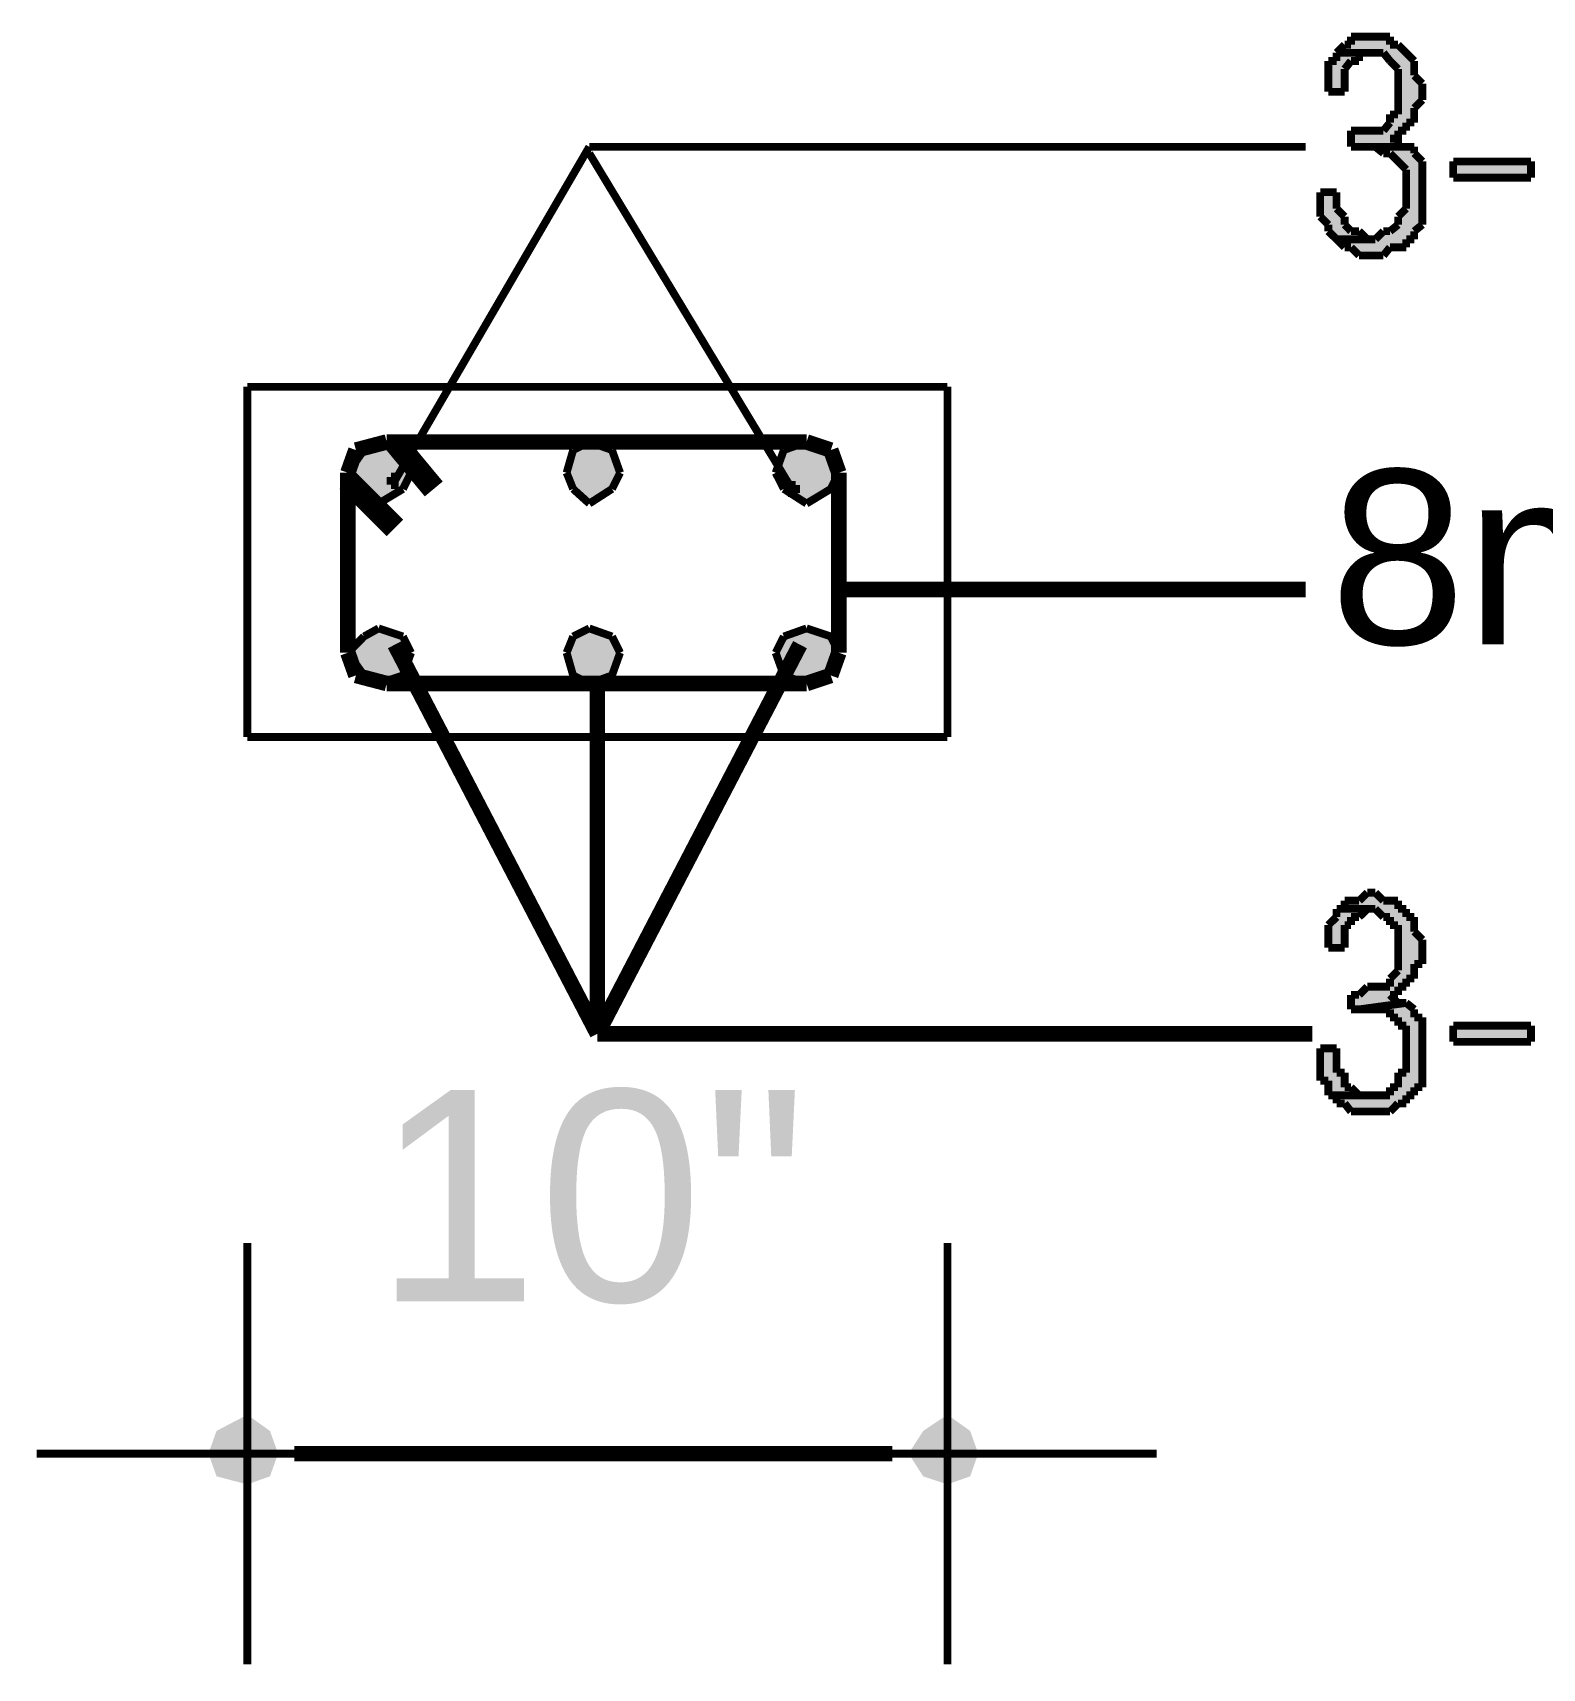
# Model space of a CAD drawing. Header units: millimetres. Extents: x 5 to 350, y 3 to 213.
# Drawn here: x 123.48 to 139.91, y 48.04 to 65.84 of the extents above; entities that cross this region are included whole.
import ezdxf

# ---------------------------------------------------------------- set-up
doc = ezdxf.new("R2010")
doc.units = ezdxf.units.MM
for name, color, linetype in [('H', 251, 'Continuous'), ('P', 255, 'Continuous'), ('T', 255, 'Continuous')]:
    doc.layers.add(name, color=color, linetype=linetype)
doc.styles.get("Standard").update_dxf_attribs({"font": 'arial.ttf'})

msp = doc.modelspace()

# ---------------------------------------------------------------- hatches: boundary and pattern name
at = {"layer": 'H', "linetype": 'Continuous'}
for points in [[(137.83, 64.594), (137.83, 64.77), (138.183, 64.77), (138.254, 64.858), (138.254, 64.946), (138.342, 64.946), (138.342, 65.44), (138.183, 65.617), (137.672, 65.617), (137.76, 65.705), (137.83, 65.705), (137.83, 65.793), (138.254, 65.793), (138.254, 65.705), (138.342, 65.705), (138.518, 65.528), (138.518, 65.37), (138.606, 65.282), (138.606, 65.105), (138.518, 65.017), (138.518, 64.858), (138.43, 64.858), (138.43, 64.77), (138.342, 64.77), (138.342, 64.594), (137.83, 64.594)], [(137.583, 65.193), (137.583, 65.528), (137.672, 65.528), (137.672, 65.617), (137.918, 65.617), (137.918, 65.528), (137.83, 65.528), (137.76, 65.44), (137.76, 65.193), (137.583, 65.193)], [(137.918, 63.412), (137.83, 63.5), (137.76, 63.5), (137.672, 63.588), (138.095, 63.588), (138.183, 63.676), (138.254, 63.676), (138.342, 63.747), (138.342, 63.835), (138.43, 63.923), (138.43, 64.347), (138.254, 64.523), (138.183, 64.523), (138.095, 64.594), (138.518, 64.594), (138.518, 64.523), (138.606, 64.435), (138.606, 63.747), (138.518, 63.676), (138.518, 63.588), (138.43, 63.588), (138.43, 63.5), (138.254, 63.5), (138.183, 63.412), (137.918, 63.412)], [(138.942, 64.258), (138.942, 64.435), (139.788, 64.435), (139.788, 64.258), (138.942, 64.258)], [(137.672, 63.588), (137.583, 63.676), (137.583, 63.747), (137.495, 63.835), (137.495, 64.1), (137.672, 64.1), (137.672, 63.923), (137.76, 63.835), (137.76, 63.747), (137.83, 63.676), (137.918, 63.676), (138.007, 63.588), (137.672, 63.588)], [(126.912, 61.048), (127.088, 61.295), (127.6, 61.048), (126.912, 61.048)], [(127.088, 61.295), (127.247, 61.383), (127.512, 61.295), (127.088, 61.295)], [(127.6, 61.048), (127.088, 61.295), (127.512, 61.295), (127.6, 61.048)], [(129.293, 61.048), (129.364, 61.295), (129.875, 61.048), (129.293, 61.048)], [(129.364, 61.295), (129.54, 61.383), (129.787, 61.295), (129.364, 61.295)], [(129.875, 61.048), (129.364, 61.295), (129.787, 61.295), (129.875, 61.048)], [(131.568, 61.048), (131.657, 61.295), (132.256, 61.048), (131.568, 61.048)], [(131.657, 61.295), (131.904, 61.383), (132.168, 61.295), (131.657, 61.295)], [(132.256, 61.048), (131.657, 61.295), (132.168, 61.295), (132.256, 61.048)], [(127.088, 60.872), (126.912, 61.048), (127.512, 60.872), (127.088, 60.872)], [(127.512, 60.872), (126.912, 61.048), (127.6, 61.048), (127.512, 60.872)], [(129.364, 60.872), (129.293, 61.048), (129.787, 60.872), (129.364, 60.872)], [(129.787, 60.872), (129.293, 61.048), (129.875, 61.048), (129.787, 60.872)], [(131.657, 60.872), (131.568, 61.048), (132.168, 60.872), (131.657, 60.872)], [(132.168, 60.872), (131.568, 61.048), (132.256, 61.048), (132.168, 60.872)], [(127.247, 60.713), (127.088, 60.872), (127.512, 60.872), (127.247, 60.713)], [(129.54, 60.713), (129.364, 60.872), (129.787, 60.872), (129.54, 60.713)], [(131.904, 60.713), (131.657, 60.872), (132.168, 60.872), (131.904, 60.713)], [(126.912, 59.09), (127.088, 59.267), (127.6, 59.09), (126.912, 59.09)], [(127.088, 59.267), (127.247, 59.355), (127.512, 59.267), (127.088, 59.267)], [(127.6, 59.09), (127.088, 59.267), (127.512, 59.267), (127.6, 59.09)], [(129.293, 59.09), (129.364, 59.267), (129.875, 59.09), (129.293, 59.09)], [(129.364, 59.267), (129.54, 59.355), (129.787, 59.267), (129.364, 59.267)], [(129.875, 59.09), (129.364, 59.267), (129.787, 59.267), (129.875, 59.09)], [(131.568, 59.09), (131.657, 59.267), (132.256, 59.09), (131.568, 59.09)], [(131.657, 59.267), (131.904, 59.355), (132.168, 59.267), (131.657, 59.267)], [(132.256, 59.09), (131.657, 59.267), (132.168, 59.267), (132.256, 59.09)], [(127.088, 58.843), (126.912, 59.09), (127.512, 58.843), (127.088, 58.843)], [(127.512, 58.843), (126.912, 59.09), (127.6, 59.09), (127.512, 58.843)], [(129.364, 58.843), (129.293, 59.09), (129.787, 58.843), (129.364, 58.843)], [(129.787, 58.843), (129.293, 59.09), (129.875, 59.09), (129.787, 58.843)], [(131.657, 58.843), (131.568, 59.09), (132.168, 58.843), (131.657, 58.843)], [(132.168, 58.843), (131.568, 59.09), (132.256, 59.09), (132.168, 58.843)], [(127.247, 58.755), (127.088, 58.843), (127.512, 58.843), (127.247, 58.755)], [(129.54, 58.755), (129.364, 58.843), (129.787, 58.843), (129.54, 58.755)], [(131.904, 58.755), (131.657, 58.843), (132.168, 58.843), (131.904, 58.755)], [(137.83, 55.21), (137.83, 55.368), (137.918, 55.368), (138.007, 55.457), (138.254, 55.457), (138.254, 55.545), (138.342, 55.633), (138.342, 56.127), (138.254, 56.127), (138.254, 56.215), (138.183, 56.215), (138.095, 56.303), (137.76, 56.303), (137.76, 56.392), (137.918, 56.392), (138.007, 56.48), (138.095, 56.48), (138.183, 56.392), (138.342, 56.392), (138.342, 56.303), (138.43, 56.303), (138.43, 56.215), (138.518, 56.215), (138.518, 56.056), (138.606, 55.968), (138.606, 55.704), (138.518, 55.704), (138.518, 55.545), (138.43, 55.545), (138.43, 55.457), (138.342, 55.457), (138.342, 55.368), (138.254, 55.368), (138.342, 55.28), (138.43, 55.28), (137.918, 55.21), (137.83, 55.21)], [(137.583, 55.88), (137.583, 56.127), (137.672, 56.215), (137.672, 56.303), (138.007, 56.303), (137.918, 56.215), (137.83, 56.215), (137.83, 56.127), (137.76, 56.127), (137.76, 55.88), (137.583, 55.88)], [(137.83, 54.098), (137.76, 54.187), (137.672, 54.187), (137.672, 54.275), (138.254, 54.275), (138.254, 54.363), (138.342, 54.363), (138.342, 54.522), (138.43, 54.522), (138.43, 55.033), (138.342, 55.033), (138.342, 55.122), (138.254, 55.122), (138.254, 55.21), (137.918, 55.21), (138.43, 55.28), (138.518, 55.21), (138.518, 55.122), (138.606, 55.122), (138.606, 54.363), (138.518, 54.363), (138.518, 54.275), (138.43, 54.275), (138.43, 54.187), (138.342, 54.187), (138.254, 54.098), (137.83, 54.098)], [(138.942, 54.857), (138.942, 55.033), (139.788, 55.033), (139.788, 54.857), (138.942, 54.857)], [(137.583, 54.275), (137.583, 54.434), (137.495, 54.434), (137.495, 54.786), (137.672, 54.786), (137.672, 54.522), (137.76, 54.522), (137.76, 54.363), (137.83, 54.363), (137.918, 54.275), (137.583, 54.275)], [(125.818, 50.377), (125.483, 50.624), (125.818, 50.8), (125.818, 50.377)], [(125.818, 50.377), (125.818, 50.8), (126.065, 50.624), (125.818, 50.377)], [(133.438, 50.377), (133.174, 50.624), (133.438, 50.8), (133.438, 50.377)], [(133.438, 50.377), (133.438, 50.8), (133.685, 50.624), (133.438, 50.377)], [(125.395, 50.377), (125.483, 50.624), (125.818, 50.377), (125.395, 50.377)], [(125.818, 50.377), (126.065, 50.624), (126.153, 50.377), (125.818, 50.377)], [(133.015, 50.377), (133.174, 50.624), (133.438, 50.377), (133.015, 50.377)], [(133.438, 50.377), (133.685, 50.624), (133.773, 50.377), (133.438, 50.377)], [(125.483, 50.13), (125.395, 50.377), (125.818, 50.377), (125.483, 50.13)], [(125.818, 50.042), (125.483, 50.13), (125.818, 50.377), (125.818, 50.042)], [(125.818, 50.042), (125.818, 50.377), (126.065, 50.13), (125.818, 50.042)], [(126.065, 50.13), (125.818, 50.377), (126.153, 50.377), (126.065, 50.13)], [(133.174, 50.13), (133.015, 50.377), (133.438, 50.377), (133.174, 50.13)], [(133.438, 50.042), (133.174, 50.13), (133.438, 50.377), (133.438, 50.042)], [(133.438, 50.042), (133.438, 50.377), (133.685, 50.13), (133.438, 50.042)], [(133.685, 50.13), (133.438, 50.377), (133.773, 50.377), (133.685, 50.13)]]:
    msp.add_hatch(color=256, dxfattribs=at).paths.add_polyline_path(points)

# ---------------------------------------------------------------- linework, layer by layer
at = {"layer": 'P'}
for points, const_width in [([(137.76, 65.705), (137.672, 65.617)], 0.085), ([(137.83, 65.705), (137.76, 65.705)], 0.085), ([(137.918, 65.793), (137.83, 65.793)], 0.085), ([(137.83, 65.793), (137.83, 65.705)], 0.085), ([(138.007, 65.793), (137.918, 65.793)], 0.085), ([(138.095, 65.793), (138.007, 65.793)], 0.085), ([(138.183, 65.793), (138.095, 65.793)], 0.085), ([(138.254, 65.793), (138.183, 65.793)], 0.085), ([(138.254, 65.705), (138.254, 65.793)], 0.085), ([(138.342, 65.705), (138.254, 65.705)], 0.085), ([(138.43, 65.617), (138.342, 65.705)], 0.085), ([(137.672, 65.528), (137.583, 65.528)], 0.085), ([(137.583, 65.528), (137.583, 65.44)], 0.085), ([(137.583, 65.44), (137.583, 65.37)], 0.085), ([(137.672, 65.617), (137.672, 65.528)], 0.085), ([(138.095, 65.617), (137.672, 65.617)], 0.085), ([(137.672, 65.617), (138.095, 65.617)], 0.085), ([(137.76, 65.44), (137.83, 65.528)], 0.085), ([(137.76, 65.37), (137.76, 65.44)], 0.085), ([(137.83, 65.528), (137.918, 65.528)], 0.085), ([(137.918, 65.528), (137.918, 65.617)], 0.085), ([(137.918, 65.617), (138.007, 65.617)], 0.085), ([(138.007, 65.617), (138.095, 65.617)], 0.085), ([(138.095, 65.617), (138.183, 65.617)], 0.085), ([(138.183, 65.617), (138.254, 65.528)], 0.085), ([(138.254, 65.528), (138.342, 65.44)], 0.085), ([(138.342, 65.44), (138.342, 65.37)], 0.085), ([(138.518, 65.528), (138.43, 65.617)], 0.085), ([(138.518, 65.44), (138.518, 65.528)], 0.085), ([(138.518, 65.37), (138.518, 65.44)], 0.085), ([(137.583, 65.37), (137.583, 65.282)], 0.085), ([(137.583, 65.282), (137.583, 65.193)], 0.085), ([(137.76, 65.282), (137.76, 65.37)], 0.085), ([(137.76, 65.193), (137.76, 65.282)], 0.085), ([(138.342, 65.37), (138.342, 65.282)], 0.085), ([(138.342, 65.282), (138.342, 65.193)], 0.085), ([(138.606, 65.282), (138.518, 65.37)], 0.085), ([(138.606, 65.193), (138.606, 65.282)], 0.085), ([(137.583, 65.193), (137.76, 65.193)], 0.085), ([(138.342, 65.193), (138.342, 65.105)], 0.085), ([(138.342, 65.105), (138.342, 65.017)], 0.085), ([(138.518, 65.017), (138.606, 65.105)], 0.085), ([(138.606, 65.105), (138.606, 65.193)], 0.085), ([(138.342, 64.946), (138.254, 64.946)], 0.085), ([(138.254, 64.946), (138.254, 64.858)], 0.085), ([(138.342, 65.017), (138.342, 64.946)], 0.085), ([(138.518, 64.946), (138.518, 65.017)], 0.085), ([(138.518, 64.858), (138.518, 64.946)], 0.085), ([(137.918, 64.77), (137.83, 64.77)], 0.085), ([(137.83, 64.77), (137.83, 64.594)], 0.085), ([(138.007, 64.77), (137.918, 64.77)], 0.085), ([(138.095, 64.77), (138.007, 64.77)], 0.085), ([(138.183, 64.77), (138.095, 64.77)], 0.085), ([(138.254, 64.858), (138.183, 64.77)], 0.085), ([(138.342, 64.682), (138.342, 64.77)], 0.085), ([(138.342, 64.77), (138.43, 64.77)], 0.085), ([(138.43, 64.77), (138.43, 64.858)], 0.085), ([(138.43, 64.858), (138.518, 64.858)], 0.085), ([(127.423, 60.96), (129.54, 64.594)], 0.085), ([(129.54, 64.594), (137.336, 64.594)], 0.085), ([(137.83, 64.594), (137.918, 64.594)], 0.085), ([(138.43, 64.594), (137.918, 64.594)], 0.085), ([(137.918, 64.594), (138.007, 64.594)], 0.085), ([(137.918, 64.594), (138.43, 64.594)], 0.085), ([(138.007, 64.594), (138.095, 64.594)], 0.085), ([(138.095, 64.594), (138.183, 64.523)], 0.085), ([(138.342, 64.682), (138.254, 64.682)], 0.085), ([(138.254, 64.682), (138.342, 64.682)], 0.085), ([(138.342, 64.594), (138.342, 64.682)], 0.085), ([(138.43, 64.594), (138.342, 64.594)], 0.085), ([(138.518, 64.594), (138.43, 64.594)], 0.085), ([(138.518, 64.523), (138.518, 64.594)], 0.085), ([(131.745, 60.872), (129.54, 64.523)], 0.085), ([(138.183, 64.523), (138.254, 64.523)], 0.085), ([(138.254, 64.523), (138.342, 64.435)], 0.085), ([(138.342, 64.435), (138.43, 64.347)], 0.085), ([(138.606, 64.435), (138.518, 64.523)], 0.085), ([(138.606, 64.347), (138.606, 64.435)], 0.085), ([(138.942, 64.258), (138.942, 64.435)], 0.085), ([(138.942, 64.435), (139.788, 64.435)], 0.085), ([(139.788, 64.435), (139.788, 64.258)], 0.085), ([(138.43, 64.347), (138.43, 64.258)], 0.085), ([(138.43, 64.258), (138.43, 64.17)], 0.085), ([(138.606, 64.258), (138.606, 64.347)], 0.085), ([(138.606, 64.17), (138.606, 64.258)], 0.085), ([(139.788, 64.258), (138.942, 64.258)], 0.085), ([(138.942, 64.258), (138.942, 64.258)], 0.085), ([(137.672, 64.1), (137.495, 64.1)], 0.085), ([(137.495, 64.1), (137.495, 64.012)], 0.085), ([(137.672, 64.012), (137.672, 64.1)], 0.085), ([(138.43, 64.17), (138.43, 64.1)], 0.085), ([(138.43, 64.1), (138.43, 64.012)], 0.085), ([(138.606, 64.1), (138.606, 64.17)], 0.085), ([(138.606, 64.012), (138.606, 64.1)], 0.085), ([(137.495, 64.012), (137.495, 63.923)], 0.085), ([(137.495, 63.923), (137.495, 63.835)], 0.085), ([(137.672, 63.923), (137.672, 64.012)], 0.085), ([(137.76, 63.835), (137.672, 63.923)], 0.085), ([(138.43, 63.923), (138.342, 63.835)], 0.085), ([(138.43, 64.012), (138.43, 63.923)], 0.085), ([(138.606, 63.923), (138.606, 64.012)], 0.085), ([(138.606, 63.835), (138.606, 63.923)], 0.085), ([(137.495, 63.835), (137.583, 63.747)], 0.085), ([(137.583, 63.747), (137.583, 63.676)], 0.085), ([(137.583, 63.676), (137.672, 63.588)], 0.085), ([(137.76, 63.747), (137.76, 63.835)], 0.085), ([(137.83, 63.676), (137.76, 63.747)], 0.085), ([(137.918, 63.676), (137.83, 63.676)], 0.085), ([(138.007, 63.588), (137.918, 63.676)], 0.085), ([(138.183, 63.676), (138.095, 63.588)], 0.085), ([(138.254, 63.676), (138.183, 63.676)], 0.085), ([(138.342, 63.747), (138.254, 63.676)], 0.085), ([(138.342, 63.835), (138.342, 63.747)], 0.085), ([(138.518, 63.676), (138.606, 63.747)], 0.085), ([(138.518, 63.588), (138.518, 63.676)], 0.085), ([(138.606, 63.747), (138.606, 63.835)], 0.085), ([(137.672, 63.588), (138.007, 63.588)], 0.085), ([(138.007, 63.588), (137.672, 63.588)], 0.085), ([(137.672, 63.588), (137.76, 63.5)], 0.085), ([(137.76, 63.5), (137.83, 63.5)], 0.085), ([(137.83, 63.5), (137.918, 63.412)], 0.085), ([(138.095, 63.588), (138.007, 63.588)], 0.085), ([(138.183, 63.412), (138.254, 63.5)], 0.085), ([(138.254, 63.5), (138.342, 63.5)], 0.085), ([(138.342, 63.5), (138.43, 63.5)], 0.085), ([(138.43, 63.5), (138.43, 63.588)], 0.085), ([(138.43, 63.588), (138.518, 63.588)], 0.085), ([(137.918, 63.412), (138.007, 63.412)], 0.085), ([(138.007, 63.412), (138.095, 63.412)], 0.085), ([(138.095, 63.412), (138.183, 63.412)], 0.085), ([(133.438, 61.983), (125.818, 61.983)], 0.085), ([(125.818, 58.173), (125.818, 61.983)], 0.085), ([(133.438, 58.173), (133.438, 61.983)], 0.085), ([(127.335, 61.383), (127, 61.295)], 0.169), ([(127.247, 61.383), (127.088, 61.295)], 0.085), ([(127.512, 61.295), (127.247, 61.383)], 0.085), ([(131.904, 61.383), (127.335, 61.383)], 0.169), ([(127.423, 61.383), (127.847, 60.872)], 0.254), ([(129.54, 61.383), (129.364, 61.295)], 0.085), ([(129.787, 61.295), (129.54, 61.383)], 0.085), ([(131.904, 61.383), (131.657, 61.295)], 0.085), ([(132.168, 61.295), (131.904, 61.383)], 0.169), ([(132.168, 61.295), (131.904, 61.383)], 0.085), ([(127, 61.295), (126.912, 61.048)], 0.169), ([(127.088, 61.295), (126.912, 61.048)], 0.085), ([(127.6, 61.048), (127.512, 61.295)], 0.085), ([(129.364, 61.295), (129.293, 61.048)], 0.085), ([(129.875, 61.048), (129.787, 61.295)], 0.085), ([(131.657, 61.295), (131.568, 61.048)], 0.085), ([(132.256, 61.048), (132.168, 61.295)], 0.169), ([(132.256, 61.048), (132.168, 61.295)], 0.085), ([(126.912, 60.96), (127.423, 60.448)], 0.254), ([(126.912, 61.048), (126.912, 59.09)], 0.169), ([(126.912, 61.048), (127.088, 60.872)], 0.085), ([(127.423, 60.96), (127.423, 61.048)], 0.085), ([(127.512, 60.872), (127.6, 61.048)], 0.085), ([(127.6, 61.048), (127.6, 61.048)], 0.085), ([(129.293, 61.048), (129.364, 60.872)], 0.085), ([(129.787, 60.872), (129.875, 61.048)], 0.085), ([(129.875, 61.048), (129.875, 61.048)], 0.085), ([(131.568, 61.048), (131.657, 60.872)], 0.085), ([(132.168, 60.872), (132.256, 61.048)], 0.085), ([(132.256, 59.09), (132.256, 61.048)], 0.169), ([(132.256, 61.048), (132.256, 61.048)], 0.085), ([(127.088, 60.872), (127.247, 60.713)], 0.085), ([(127.247, 60.713), (127.512, 60.872)], 0.085), ([(127.335, 60.96), (127.423, 60.96)], 0.085), ([(127.423, 60.96), (127.423, 60.872)], 0.085), ([(127.423, 60.872), (127.423, 60.96)], 0.085), ([(127.423, 60.96), (127.423, 60.96)], 0.085), ([(129.364, 60.872), (129.54, 60.713)], 0.085), ([(129.54, 60.713), (129.787, 60.872)], 0.085), ([(131.657, 60.872), (131.745, 60.872)], 0.085), ([(131.657, 60.872), (131.904, 60.713)], 0.085), ([(131.745, 60.872), (131.745, 60.96)], 0.085), ([(131.833, 60.872), (131.745, 60.872)], 0.085), ([(131.745, 60.872), (131.745, 60.784)], 0.085), ([(131.904, 60.713), (132.168, 60.872)], 0.085), ([(132.256, 59.778), (137.336, 59.778)], 0.169), ([(127.088, 59.267), (126.912, 59.09)], 0.085), ([(127.247, 59.355), (127.088, 59.267)], 0.085), ([(127.512, 59.267), (127.247, 59.355)], 0.085), ([(129.628, 54.945), (127.423, 59.178)], 0.169), ([(127.6, 59.09), (127.512, 59.267)], 0.085), ([(129.364, 59.267), (129.293, 59.09)], 0.085), ([(129.54, 59.355), (129.364, 59.267)], 0.085), ([(129.787, 59.267), (129.54, 59.355)], 0.085), ([(131.833, 59.178), (129.628, 54.945)], 0.169), ([(129.875, 59.09), (129.787, 59.267)], 0.085), ([(131.657, 59.267), (131.568, 59.09)], 0.085), ([(131.904, 59.355), (131.657, 59.267)], 0.085), ([(132.168, 59.267), (131.904, 59.355)], 0.085), ([(132.256, 59.09), (132.168, 59.267)], 0.085), ([(126.912, 59.09), (127, 58.843)], 0.169), ([(126.912, 59.09), (127.088, 58.843)], 0.085), ([(127.512, 58.843), (127.6, 59.09)], 0.085), ([(127.6, 59.09), (127.6, 59.09)], 0.085), ([(129.293, 59.09), (129.364, 58.843)], 0.085), ([(129.787, 58.843), (129.875, 59.09)], 0.085), ([(129.875, 59.09), (129.875, 59.09)], 0.085), ([(131.568, 59.09), (131.657, 58.843)], 0.085), ([(132.168, 58.843), (132.256, 59.09)], 0.169), ([(132.168, 58.843), (132.256, 59.09)], 0.085), ([(132.256, 59.09), (132.256, 59.09)], 0.085), ([(127, 58.843), (127.335, 58.755)], 0.169), ([(131.904, 58.755), (132.168, 58.843)], 0.169), ([(127.088, 58.843), (127.247, 58.755)], 0.085), ([(127.247, 58.755), (127.512, 58.843)], 0.085), ([(127.335, 58.755), (131.904, 58.755)], 0.169), ([(127.335, 58.755), (131.904, 58.755)], 0.085), ([(129.364, 58.843), (129.54, 58.755)], 0.085), ([(129.54, 58.755), (129.787, 58.843)], 0.085), ([(129.628, 58.755), (129.628, 54.945)], 0.169), ([(131.657, 58.843), (131.904, 58.755)], 0.085), ([(131.904, 58.755), (132.168, 58.843)], 0.085), ([(133.438, 58.173), (125.818, 58.173)], 0.085), ([(137.83, 56.392), (137.76, 56.392)], 0.085), ([(137.76, 56.392), (137.76, 56.303)], 0.085), ([(137.918, 56.392), (137.83, 56.392)], 0.085), ([(138.007, 56.48), (137.918, 56.392)], 0.085), ([(138.095, 56.48), (138.007, 56.48)], 0.085), ([(138.183, 56.392), (138.095, 56.48)], 0.085), ([(138.254, 56.392), (138.183, 56.392)], 0.085), ([(138.342, 56.392), (138.254, 56.392)], 0.085), ([(138.342, 56.303), (138.342, 56.392)], 0.085), ([(137.672, 56.215), (137.583, 56.127)], 0.085), ([(137.672, 56.303), (137.672, 56.215)], 0.085), ([(138.095, 56.303), (137.672, 56.303)], 0.085), ([(137.76, 56.303), (137.672, 56.303)], 0.085), ([(137.672, 56.303), (138.095, 56.303)], 0.085), ([(137.83, 56.127), (137.83, 56.215)], 0.085), ([(137.83, 56.215), (137.918, 56.215)], 0.085), ([(137.918, 56.215), (138.007, 56.303)], 0.085), ([(138.007, 56.303), (138.095, 56.303)], 0.085), ([(138.095, 56.303), (138.183, 56.215)], 0.085), ([(138.183, 56.215), (138.254, 56.215)], 0.085), ([(138.254, 56.215), (138.254, 56.127)], 0.085), ([(138.43, 56.303), (138.342, 56.303)], 0.085), ([(138.43, 56.215), (138.43, 56.303)], 0.085), ([(138.518, 56.215), (138.43, 56.215)], 0.085), ([(138.518, 56.127), (138.518, 56.215)], 0.085), ([(137.583, 56.127), (137.583, 56.056)], 0.085), ([(137.583, 56.056), (137.583, 55.968)], 0.085), ([(137.76, 56.056), (137.76, 56.127)], 0.085), ([(137.76, 56.127), (137.83, 56.127)], 0.085), ([(137.76, 55.968), (137.76, 56.056)], 0.085), ([(138.254, 56.127), (138.342, 56.127)], 0.085), ([(138.342, 56.127), (138.342, 56.056)], 0.085), ([(138.342, 56.056), (138.342, 55.968)], 0.085), ([(138.518, 56.056), (138.518, 56.127)], 0.085), ([(138.606, 55.968), (138.518, 56.056)], 0.085), ([(137.583, 55.968), (137.583, 55.88)], 0.085), ([(137.583, 55.88), (137.76, 55.88)], 0.085), ([(137.76, 55.88), (137.76, 55.968)], 0.085), ([(138.342, 55.968), (138.342, 55.88)], 0.085), ([(138.342, 55.88), (138.342, 55.792)], 0.085), ([(138.606, 55.88), (138.606, 55.968)], 0.085), ([(138.606, 55.792), (138.606, 55.88)], 0.085), ([(138.342, 55.792), (138.342, 55.704)], 0.085), ([(138.342, 55.704), (138.342, 55.633)], 0.085), ([(138.518, 55.633), (138.518, 55.704)], 0.085), ([(138.518, 55.704), (138.606, 55.704)], 0.085), ([(138.606, 55.704), (138.606, 55.792)], 0.085), ([(138.342, 55.633), (138.254, 55.545)], 0.085), ([(138.254, 55.545), (138.254, 55.457)], 0.085), ([(138.43, 55.457), (138.43, 55.545)], 0.085), ([(138.43, 55.545), (138.518, 55.545)], 0.085), ([(138.518, 55.545), (138.518, 55.633)], 0.085), ([(137.918, 55.368), (137.83, 55.368)], 0.085), ([(137.83, 55.368), (137.83, 55.21)], 0.085), ([(138.007, 55.457), (137.918, 55.368)], 0.085), ([(138.095, 55.457), (138.007, 55.457)], 0.085), ([(138.183, 55.457), (138.095, 55.457)], 0.085), ([(138.254, 55.457), (138.183, 55.457)], 0.085), ([(138.342, 55.28), (138.254, 55.368)], 0.085), ([(138.254, 55.368), (138.342, 55.368)], 0.085), ([(138.342, 55.368), (138.342, 55.457)], 0.085), ([(138.342, 55.457), (138.43, 55.457)], 0.085), ([(137.83, 55.21), (137.918, 55.21)], 0.085), ([(138.43, 55.28), (137.918, 55.21)], 0.085), ([(137.918, 55.21), (138.43, 55.28)], 0.085), ([(137.918, 55.21), (138.007, 55.21)], 0.085), ([(138.007, 55.21), (138.095, 55.21)], 0.085), ([(138.095, 55.21), (138.183, 55.21)], 0.085), ([(138.183, 55.21), (138.254, 55.21)], 0.085), ([(138.254, 55.21), (138.254, 55.122)], 0.085), ([(138.254, 55.122), (138.342, 55.122)], 0.085), ([(138.43, 55.28), (138.342, 55.28)], 0.085), ([(138.342, 55.122), (138.342, 55.033)], 0.085), ([(138.518, 55.21), (138.43, 55.28)], 0.085), ([(138.518, 55.122), (138.518, 55.21)], 0.085), ([(138.518, 55.21), (138.518, 55.21)], 0.085), ([(138.606, 55.122), (138.518, 55.122)], 0.085), ([(138.606, 55.033), (138.606, 55.122)], 0.085), ([(129.628, 54.945), (137.407, 54.945)], 0.169), ([(138.342, 55.033), (138.43, 55.033)], 0.085), ([(138.43, 55.033), (138.43, 54.945)], 0.085), ([(138.43, 54.945), (138.43, 54.857)], 0.085), ([(138.606, 54.945), (138.606, 55.033)], 0.085), ([(138.606, 54.857), (138.606, 54.945)], 0.085), ([(138.942, 54.857), (138.942, 55.033)], 0.085), ([(138.942, 55.033), (139.788, 55.033)], 0.085), ([(139.788, 55.033), (139.788, 54.857)], 0.085), ([(137.672, 54.786), (137.495, 54.786)], 0.085), ([(137.495, 54.786), (137.495, 54.698)], 0.085), ([(137.672, 54.698), (137.672, 54.786)], 0.085), ([(138.43, 54.857), (138.43, 54.786)], 0.085), ([(138.43, 54.786), (138.43, 54.698)], 0.085), ([(138.606, 54.786), (138.606, 54.857)], 0.085), ([(138.606, 54.698), (138.606, 54.786)], 0.085), ([(139.788, 54.857), (138.942, 54.857)], 0.085), ([(138.942, 54.857), (138.942, 54.857)], 0.085), ([(137.495, 54.698), (137.495, 54.61)], 0.085), ([(137.495, 54.61), (137.495, 54.522)], 0.085), ([(137.672, 54.61), (137.672, 54.698)], 0.085), ([(137.672, 54.522), (137.672, 54.61)], 0.085), ([(138.43, 54.698), (138.43, 54.61)], 0.085), ([(138.43, 54.61), (138.43, 54.522)], 0.085), ([(138.606, 54.61), (138.606, 54.698)], 0.085), ([(138.606, 54.522), (138.606, 54.61)], 0.085), ([(137.495, 54.522), (137.495, 54.434)], 0.085), ([(137.495, 54.434), (137.583, 54.434)], 0.085), ([(137.583, 54.434), (137.583, 54.363)], 0.085), ([(137.76, 54.522), (137.672, 54.522)], 0.085), ([(137.76, 54.434), (137.76, 54.522)], 0.085), ([(137.76, 54.363), (137.76, 54.434)], 0.085), ([(138.43, 54.522), (138.342, 54.522)], 0.085), ([(138.342, 54.522), (138.342, 54.434)], 0.085), ([(138.342, 54.434), (138.342, 54.363)], 0.085), ([(138.606, 54.434), (138.606, 54.522)], 0.085), ([(138.606, 54.363), (138.606, 54.434)], 0.085), ([(137.583, 54.363), (137.583, 54.275)], 0.085), ([(137.583, 54.275), (137.672, 54.275)], 0.085), ([(137.672, 54.275), (138.007, 54.275)], 0.085), ([(138.007, 54.275), (137.672, 54.275)], 0.085), ([(137.672, 54.275), (137.672, 54.187)], 0.085), ([(137.83, 54.363), (137.76, 54.363)], 0.085), ([(137.918, 54.275), (137.83, 54.363)], 0.085), ([(138.007, 54.275), (137.918, 54.275)], 0.085), ([(138.095, 54.275), (138.007, 54.275)], 0.085), ([(138.183, 54.275), (138.095, 54.275)], 0.085), ([(138.254, 54.275), (138.183, 54.275)], 0.085), ([(138.342, 54.363), (138.254, 54.363)], 0.085), ([(138.254, 54.363), (138.254, 54.275)], 0.085), ([(138.43, 54.187), (138.43, 54.275)], 0.085), ([(138.43, 54.275), (138.518, 54.275)], 0.085), ([(138.518, 54.275), (138.518, 54.363)], 0.085), ([(138.518, 54.363), (138.606, 54.363)], 0.085), ([(137.672, 54.187), (137.76, 54.187)], 0.085), ([(137.76, 54.187), (137.83, 54.098)], 0.085), ([(137.83, 54.098), (137.918, 54.098)], 0.085), ([(137.918, 54.098), (138.007, 54.098)], 0.085), ([(138.007, 54.098), (138.095, 54.098)], 0.085), ([(138.095, 54.098), (138.183, 54.098)], 0.085), ([(138.183, 54.098), (138.254, 54.098)], 0.085), ([(138.254, 54.098), (138.342, 54.187)], 0.085), ([(138.342, 54.187), (138.43, 54.187)], 0.085), ([(125.818, 48.084), (125.818, 52.67)], 0.085), ([(133.438, 52.67), (133.438, 48.084)], 0.085), ([(128.094, 50.377), (123.525, 50.377)], 0.085), ([(126.33, 50.377), (132.838, 50.377)], 0.169), ([(131.145, 50.377), (135.714, 50.377)], 0.085)]:
    msp.add_lwpolyline(points, dxfattribs=dict(at, const_width=const_width))

# ---------------------------------------------------------------- texts
at = {"layer": 'T', "attachment_point": 7}
for s, insert, char_height in [('{\\fArial|b0|i0|c0|p18;8mmØ@ 5"c/c.}', (137.6, 58.8), 1.9), ('{\\fArial|b0|i0|c0|p18;10"}', (127.2, 52), 2.3)]:
    msp.add_mtext(s, dxfattribs=dict(at, insert=insert, char_height=char_height))

doc.saveas('drawing.dxf')
